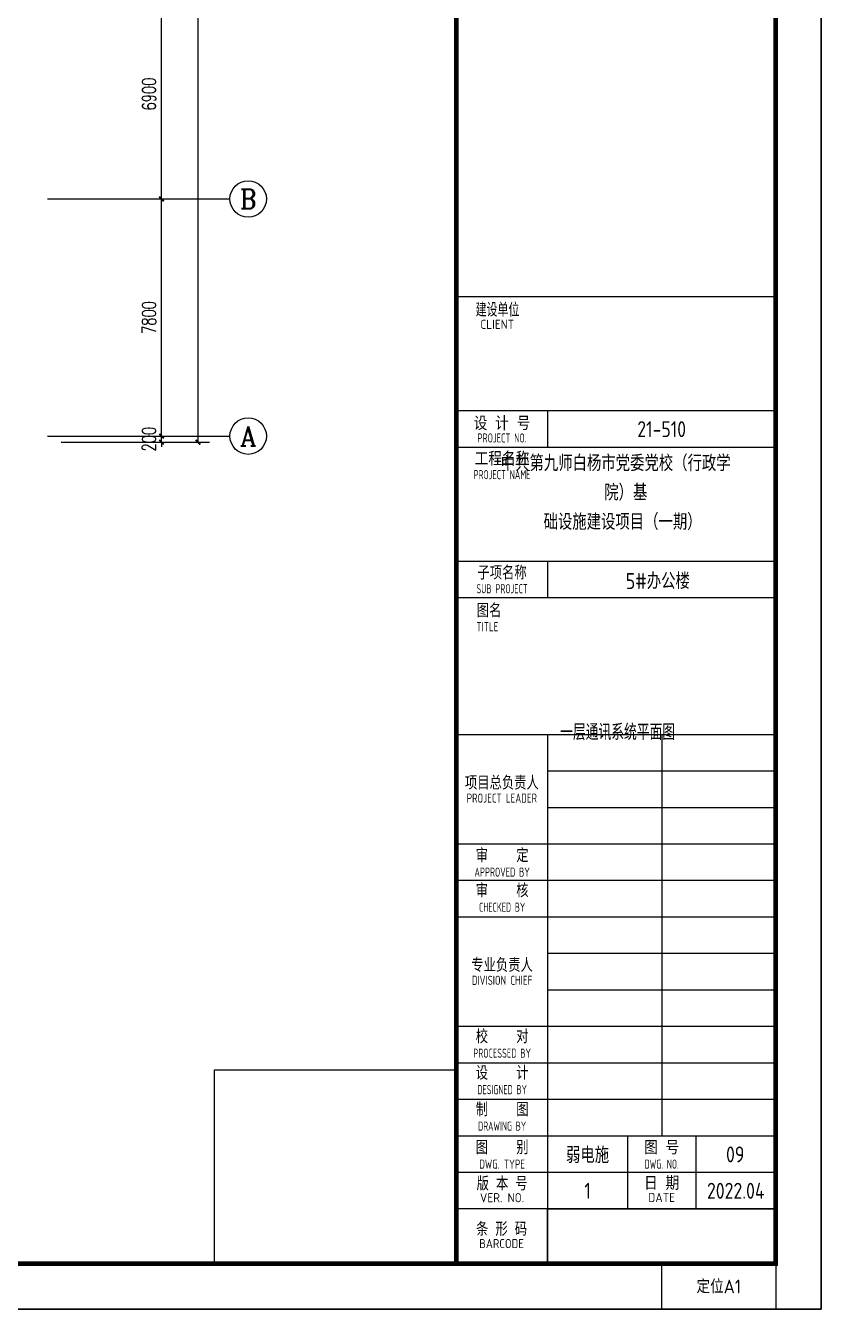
# Model space of a CAD drawing. Extents: x 1398449 to 2142961, y 256969 to 1032940.
# Drawn here: x 1661774 to 1687939, y 796133 to 838354 of the extents above; entities that cross this region are included whole.
import ezdxf
from ezdxf.enums import TextEntityAlignment as Align

# ---------------------------------------------------------------- set-up
doc = ezdxf.new("R2010")
doc.units = 0
doc.header["$LTSCALE"] = 1500
doc.header["$PDSIZE"] = 50
for name, color, linetype in [('1-建筑底图', 8, 'Continuous'), ('AXIS_TEXT', 7, 'Continuous'), ('BTTK', 7, 'Continuous'), ('PUB_TITLE', 4, 'Continuous'), ('TEL_TEXT', 7, 'Continuous'), ('党校-主楼（一期）参照$0$PUB_TITLE', 7, 'Continuous')]:
    doc.layers.add(name, color=color, linetype=linetype)
doc.layers.add('yichutu', color=7, linetype='Continuous', true_color=0xffffff, plot=False)
doc.layers.add('条形码', color=7, linetype='Continuous', plot=False)
doc.layers.add('验收章', color=7, linetype='Continuous', plot=False)
doc.styles.add('_TCH_AXIS', font='COMPLEX', dxfattribs={"bigfont": 'GBCBIG'})
doc.styles.add('_TCH_DIM_T3', font='SIMPLEX', dxfattribs={"width": 0.705882, "bigfont": 'GBCBIG'})
doc.styles.add('_TEL_DIM', font='SIMPLEX', dxfattribs={"width": 0.8, "height": 3.5, "bigfont": 'HZTXT'})
doc.styles.add('COMPLEX', font='COMPLEX')
doc.styles.add('HZ(TK)', font='geniso.shx', dxfattribs={"width": 0.9, "bigfont": 'hztxt.shx'})
doc.styles.get("Standard").update_dxf_attribs({"font": 'gbeitc.shx', "bigfont": 'gbcbig.shx'})
doc.linetypes.add('JIEDI', pattern='A,1.25,-0.25,0.25,-0.25,0.625,["/",Standard,S=0.6,R=0,X=0,Y=-0.3],0.625,-0.25,0.25,-0.25', length=4)
doc.dimstyles.new('_TCH_ARCH&&150', dxfattribs={"dimtxt": 446.25, "dimasz": 150, "dimexe": 375, "dimexo": 450, "dimgap": 189.375, "dimtad": 1, "dimdec": 0, "dimzin": 0, "dimdsep": 46, "dimtxsty": '_TCH_DIM_T3', "dimblk": 'ARCHTICK', "dimcen": 0.09, "dimclrt": 7, "dimazin": 2, "dimtfac": 1, "dimtdec": 0, "dimtix": 1, "dimtmove": 2, "dimatfit": 3, "dimfxl": 1, "dimtolj": 1, "dimtzin": 0, "dimarcsym": 0})

# ---------------------------------------------------------------- blocks, each defined once
blk = doc.blocks.new('_AXISO')
blk.add_circle((0, 0), 0.5)
at = {"layer": 'AXIS_TEXT', "style": 'COMPLEX', "width": 1.041667}
blk.add_attdef('A', text='', height=0.56, dxfattribs=at).set_placement((-0.25, -0.28), (0.25, -0.28), align=Align.FIT)
blk = doc.blocks.new('_ArchTick')
at = {"color": 0, "linetype": 'ByBlock', "const_width": 0.4}
blk.add_lwpolyline([(-0.5, -0.5), (0.5, 0.5)], dxfattribs=at)
blk = doc.blocks.new('*D289')
at = {"layer": '1-建筑底图', "color": 0, "lineweight": -2, "transparency": 16777216}
for p, q in [((143850, 36700), (148725, 36700)), ((148350, 0), (148350, 36700)), ((143850, 0), (148725, 0))]:
    blk.add_line(p, q, dxfattribs=at)
at = {"layer": 'Defpoints', "color": 0}
for p in [(143400, 36700), (148350, 36700), (143400, 0)]:
    blk.add_point(p, dxfattribs=at)
at = {"layer": '1-建筑底图', "color": 0, "lineweight": -2, "transparency": 16777216, "xscale": 150, "yscale": 150, "zscale": 150}
for p, rotation in [((148350, 36700), 90), ((148350, 0), 270)]:
    blk.add_blockref('_ArchTick', p, dxfattribs=dict(at, rotation=rotation))
at = {"layer": '1-建筑底图', "color": 7, "transparency": 16777216, "insert": (147938, 18350), "char_height": 446.2, "attachment_point": 5, "rotation": 90, "style": '_TCH_DIM_T3'}
blk.add_mtext('\\A1;36700', dxfattribs=at)
blk = doc.blocks.new('*D290')
at = {"layer": '1-建筑底图', "color": 0, "lineweight": -2, "transparency": 16777216}
for p, q in [((143850, 200), (147525, 200)), ((143850, 0), (147525, 0)), ((147150, 200), (147150, 350)), ((147150, 0), (147150, 200)), ((147150, 0), (147150, -150))]:
    blk.add_line(p, q, dxfattribs=at)
at = {"layer": 'Defpoints', "color": 0}
for p in [(143400, 200), (143400, 0), (147150, 200)]:
    blk.add_point(p, dxfattribs=at)
at = {"layer": '1-建筑底图', "color": 0, "lineweight": -2, "transparency": 16777216, "xscale": 150, "yscale": 150, "zscale": 150}
for p, rotation in [((147150, 200), 270), ((147150, 0), 90)]:
    blk.add_blockref('_ArchTick', p, dxfattribs=dict(at, rotation=rotation))
at = {"layer": '1-建筑底图', "color": 7, "transparency": 16777216, "insert": (146738, 100), "char_height": 446.2, "attachment_point": 5, "rotation": 90, "style": '_TCH_DIM_T3'}
blk.add_mtext('\\A1;200', dxfattribs=at)
blk = doc.blocks.new('*D291')
at = {"layer": '1-建筑底图', "color": 0, "lineweight": -2, "transparency": 16777216}
for p, q in [((143850, 8000), (147525, 8000)), ((147150, 200), (147150, 8000)), ((143850, 200), (147525, 200))]:
    blk.add_line(p, q, dxfattribs=at)
at = {"layer": 'Defpoints', "color": 0}
for p in [(143400, 8000), (147150, 8000), (143400, 200)]:
    blk.add_point(p, dxfattribs=at)
at = {"layer": '1-建筑底图', "color": 0, "lineweight": -2, "transparency": 16777216, "xscale": 150, "yscale": 150, "zscale": 150}
for p, rotation in [((147150, 8000), 90), ((147150, 200), 270)]:
    blk.add_blockref('_ArchTick', p, dxfattribs=dict(at, rotation=rotation))
at = {"layer": '1-建筑底图', "color": 7, "transparency": 16777216, "insert": (146738, 4100), "char_height": 446.2, "attachment_point": 5, "rotation": 90, "style": '_TCH_DIM_T3'}
blk.add_mtext('\\A1;7800', dxfattribs=at)
blk = doc.blocks.new('*D292')
at = {"layer": '1-建筑底图', "color": 0, "lineweight": -2, "transparency": 16777216}
for p, q in [((143850, 14900), (147525, 14900)), ((147150, 8000), (147150, 14900)), ((143850, 8000), (147525, 8000))]:
    blk.add_line(p, q, dxfattribs=at)
at = {"layer": 'Defpoints', "color": 0}
for p in [(143400, 14900), (147150, 14900), (143400, 8000)]:
    blk.add_point(p, dxfattribs=at)
at = {"layer": '1-建筑底图', "color": 0, "lineweight": -2, "transparency": 16777216, "xscale": 150, "yscale": 150, "zscale": 150}
for p, rotation in [((147150, 14900), 90), ((147150, 8000), 270)]:
    blk.add_blockref('_ArchTick', p, dxfattribs=dict(at, rotation=rotation))
at = {"layer": '1-建筑底图', "color": 7, "transparency": 16777216, "insert": (146738, 11450), "char_height": 446.2, "attachment_point": 5, "rotation": 90, "style": '_TCH_DIM_T3'}
blk.add_mtext('\\A1;6900', dxfattribs=at)
blk = doc.blocks.new('vhtemplate_2020年新竖式图框_A1_1_2', base_point=(-420.5, 0))
at = {"layer": 'BTTK'}
for p, q in [((831, 222), (761, 222)), ((831, 197), (761, 197)), ((781, 197), (781, 189)), ((831, 189), (761, 189)), ((831, 164), (761, 164)), ((781, 164), (781, 156)), ((831, 156), (761, 156)), ((831, 126), (761, 126)), ((781, 126), (781, 10)), ((806, 126), (806, 38)), ((831, 118), (781, 118)), ((831, 110), (781, 110)), ((831, 102), (761, 102)), ((831, 94), (761, 94)), ((831, 86), (761, 86)), ((831, 78), (781, 78)), ((831, 70), (781, 70)), ((831, 62), (761, 62)), ((831, 54), (761, 54)), ((831, 46), (761, 46)), ((831, 38), (761, 38)), ((798.5, 38), (798.5, 22)), ((813.5, 38), (813.5, 22)), ((831, 30), (761, 30)), ((831, 22), (761, 22))]:
    blk.add_line(p, q, dxfattribs=at)
at = {"layer": 'PUB_TITLE', "color": 7}
blk.add_lwpolyline([(-420.5, 594), (841, 594), (841, 0), (-420.5, 0)], close=True, dxfattribs=at)
at = {"layer": 'PUB_TITLE', "const_width": 1}
blk.add_lwpolyline([(-395.5, 10), (831, 10), (831, 584), (-395.5, 584)], close=True, dxfattribs=at)
blk.add_lwpolyline([(761, 10), (761, 584)], dxfattribs=at)
at = {"layer": '条形码'}
blk.add_lwpolyline([(781, 22), (831, 22), (831, 10), (781, 10)], close=True, dxfattribs=at)
at = {"layer": '验收章'}
for points in [[(761, 10), (707.93, 10), (707.93, 52.53), (761, 52.53)], [(806, 10), (831, 10), (831, 0), (806, 0)]]:
    blk.add_lwpolyline(points, close=True, dxfattribs=at)
at = {"layer": 'BTTK', "style": 'HZ(TK)'}
for s, height, width, p in [('建设单位', 3, 0.8, (770.01, 219.17)), ('PROJECT NO.', 2, 0.75, (771, 191.07)), ('PROJECT NAME', 2, 0.65, (771, 183.03)), ('子项名称', 3, 0.9, (771, 161.52)), ('SUB PROJECT', 2, 0.65, (771, 158.01)), ('项目总负责人', 3, 0.9, (770.96, 115.45)), ('PROJECT LEADER', 2, 0.8, (770.96, 112.09)), ('审    定', 3, 0.9, (771.02, 99.52)), ('APPROVED BY', 2, 0.6, (771.02, 95.87)), ('审    核', 3, 0.9, (771.02, 91.83)), ('CHECKED BY', 2, 0.7, (771.02, 88.18)), ('专业负责人', 3, 0.9, (771, 75.48)), ('DIVISION CHIEF', 2, 0.8, (771, 72.15)), ('校    对', 3, 0.9, (771.02, 59.83)), ('PROCESSED BY', 2, 0.6, (771.02, 56.17)), ('设    计', 3, 0.9, (771.02, 51.83)), ('DESIGNED BY', 2, 0.7, (771.02, 48.17)), ('制    图', 3, 0.9, (771.02, 43.83)), ('DRAWING BY', 2, 0.7, (771.02, 40.17)), ('图    别', 3, 0.9, (771.02, 35.5)), ('DWG. TYPE', 2, 0.8, (771.02, 31.84)), ('DWG. NO.', 2, 0.7, (806, 31.84)), ('版 本 号', 3, 0.9, (771.02, 27.57)), ('条 形 码', 3, 0.9, (770.9, 17.6)), ('BARCODE', 2, 0.95, (770.9, 14.42))]:
    blk.add_text(s, height=height, dxfattribs=dict(at, width=width)).set_placement(p, align=Align.MIDDLE_CENTER)
for s, height, p in [('CLIENT', 2, (769.95, 215.99)), ('设 计 号', 3, (771, 194.28)), ('工程名称', 3, (771, 186.52)), ('图 号', 3, (806, 35.46)), ('日 期', 3, (806, 27.67)), ('VER. NO.', 2, (771, 24.48)), ('DATE', 2, (806, 24.52))]:
    blk.add_text(s, height=height, dxfattribs=at).set_placement(p, align=Align.MIDDLE_CENTER)
for s, height, width, p in [('图名', 3, 0.9, (765.46, 153.22)), ('TITLE', 2, 0.8, (765.4, 149.68))]:
    blk.add_text(s, height=height, dxfattribs=dict(at, width=width)).set_placement(p, align=Align.MIDDLE_LEFT)
at = {"layer": 'BTTK', "color": 4, "style": 'HZ(TK)', "width": 0.9}
for tag, p in [('合作单位', (796, 511.5)), ('建设单位', (796, 209.5)), ('工程名称', (796, 176.5)), ('子项名称', (806, 160)), ('图纸名称', (796, 141))]:
    blk.add_attdef(tag, text='', height=3.5, dxfattribs=at).set_placement(p, align=Align.MIDDLE_CENTER)
for tag, p in [('注册证书号', (808.5, 309.01)), ('注册印章号', (808.5, 301.01)), ('设计号', (806, 193)), ('图别', (789.75, 34)), ('图号', (822.25, 34)), ('版本号', (789.75, 26)), ('日期', (822.25, 26))]:
    blk.add_attdef(tag, text='', height=3.5, dxfattribs=at).set_placement(p, align=Align.MIDDLE)
at = {"layer": '验收章', "style": 'HZ(TK)'}
blk.add_text('定位A1', height=3, dxfattribs=at).set_placement((818.5, 5), align=Align.MIDDLE_CENTER)
blk = doc.blocks.new('yct-1261-594-189225-89100-150-1004.0')
at = {"layer": 'yichutu', "color": 7, "true_color": 0xffffff}
blk.add_lwpolyline([(0, 0), (0, 89100), (189225, 89100), (189225, 0)], close=True, dxfattribs=at)
blk = doc.blocks.new('1-一层建筑底图')
at = {"layer": '1-建筑底图'}
for p, q in [((143400, 8000), (149400, 8000)), ((143400, 200), (149400, 200))]:
    blk.add_line(p, q, dxfattribs=at)
ref = blk.add_blockref('_AXISO', (150000, 8000), dxfattribs=dict(at, xscale=1200, yscale=1200, zscale=1200))
ref.add_attrib('A', 'B', dxfattribs={"layer": 'AXIS_TEXT', "height": 652.9, "style": '_TCH_AXIS'}).set_placement((149735.8, 7673.6), (150264.3, 7673.6), align=Align.FIT)
ref = blk.add_blockref('_AXISO', (150000, 200), dxfattribs=dict(at, xscale=1200, yscale=1200, zscale=1200))
ref.add_attrib('A', 'A', dxfattribs={"layer": 'AXIS_TEXT', "height": 637.8, "style": '_TCH_AXIS'}).set_placement((149726.7, -118.9), (150273.4, -118.9), align=Align.FIT)
for p1, p2, distance, picture, middle in [((143400, 0), (143400, 36700), -4950, '*D289', (147937.5, 18350)), ((143400, 8000), (143400, 14900), -3750, '*D292', (146737.5, 11450)), ((143400, 200), (143400, 8000), -3750, '*D291', (146737.5, 4100)), ((143400, 0), (143400, 200), -3750, '*D290', (146737.5, 100))]:
    dim = blk.add_aligned_dim(p1=p1, p2=p2, distance=distance, dimstyle='_TCH_ARCH&&150', dxfattribs=at)
    dim.commit()
    dim.dimension.update_dxf_attribs({"geometry": picture, "text_midpoint": middle})

msp = doc.modelspace()

# ---------------------------------------------------------------- linework, layer by layer
at = {"layer": '党校-主楼（一期）参照$0$PUB_TITLE'}
msp.add_lwpolyline([(1498789.3, 796132.9), (1687939.3, 796132.9), (1687939.3, 885232.9), (1498789.3, 885232.9)], close=True, dxfattribs=at)
at = {"layer": '党校-主楼（一期）参照$0$PUB_TITLE', "const_width": 150}
msp.add_lwpolyline([(1502539.3, 797632.9), (1686439.3, 797632.9), (1686439.3, 883732.9), (1502539.3, 883732.9)], close=True, dxfattribs=at)

# ---------------------------------------------------------------- block references
ref = msp.add_blockref('vhtemplate_2020年新竖式图框_A1_1_2', (1498714.3, 796132.9), dxfattribs=dict(xscale=150, yscale=150, zscale=150))
ref.add_attrib('日期', '2022.04', dxfattribs={"layer": 'BTTK', "color": 4, "height": 525, "style": 'HZ(TK)', "width": 0.9}).set_placement((1685126.8, 800032.9), align=Align.MIDDLE)
ref.add_attrib('版本号', '1', dxfattribs={"layer": 'BTTK', "color": 4, "height": 525, "style": 'HZ(TK)', "width": 0.9}).set_placement((1680251.8, 800032.9), align=Align.MIDDLE)
ref.add_attrib('图别', '弱电施', dxfattribs={"layer": 'BTTK', "color": 4, "height": 525, "style": 'HZ(TK)', "width": 0.9}).set_placement((1680251.8, 801232.9), align=Align.MIDDLE)
ref.add_attrib('设计号', '21-510', dxfattribs={"layer": 'BTTK', "color": 4, "height": 525, "style": 'HZ(TK)', "width": 0.9}).set_placement((1682689.3, 825082.9), align=Align.MIDDLE)
ref.add_attrib('子项名称_001', '5#办公楼', (1681509.3, 819824.2), dxfattribs={"layer": 'BTTK', "color": 4, "height": 525, "style": 'HZ(TK)', "width": 0.9})
ref.add_attrib('工程名称_001', '中共第九师白杨市党委党校（行政学', (1677397.8, 823701.6), dxfattribs={"layer": 'BTTK', "color": 4, "height": 525, "style": 'HZ(TK)', "width": 0.9})
ref.add_attrib('工程名称_002', '院）基', (1680799.4, 822739.1), dxfattribs={"layer": 'BTTK', "color": 4, "height": 525, "style": 'HZ(TK)', "width": 0.9})
ref.add_attrib('工程名称_003', '础设施建设项目（一期）', (1678804.7, 821771.8), dxfattribs={"layer": 'BTTK', "color": 4, "height": 525, "style": 'HZ(TK)', "width": 0.9})
at = {"layer": '1-建筑底图', "linetype": 'JIEDI'}
msp.add_blockref('1-一层建筑底图', (1519090.9, 824654.4), dxfattribs=at)
at = {"layer": 'yichutu'}
msp.add_blockref('yct-1261-594-189225-89100-150-1004.0', (1498714.3, 796132.9), dxfattribs=at)

# ---------------------------------------------------------------- texts
at = {"layer": 'TEL_TEXT', "color": 4}
for s, style, width, p in [('一层通讯系统平面图', '_TEL_DIM', 0.8, (1679350.6, 814855.4)), ('09', 'HZ(TK)', 0.9, (1684805, 800965.3))]:
    msp.add_text(s, height=525, dxfattribs=dict(at, style=style, width=width)).set_placement(p)

doc.saveas('drawing.dxf')
